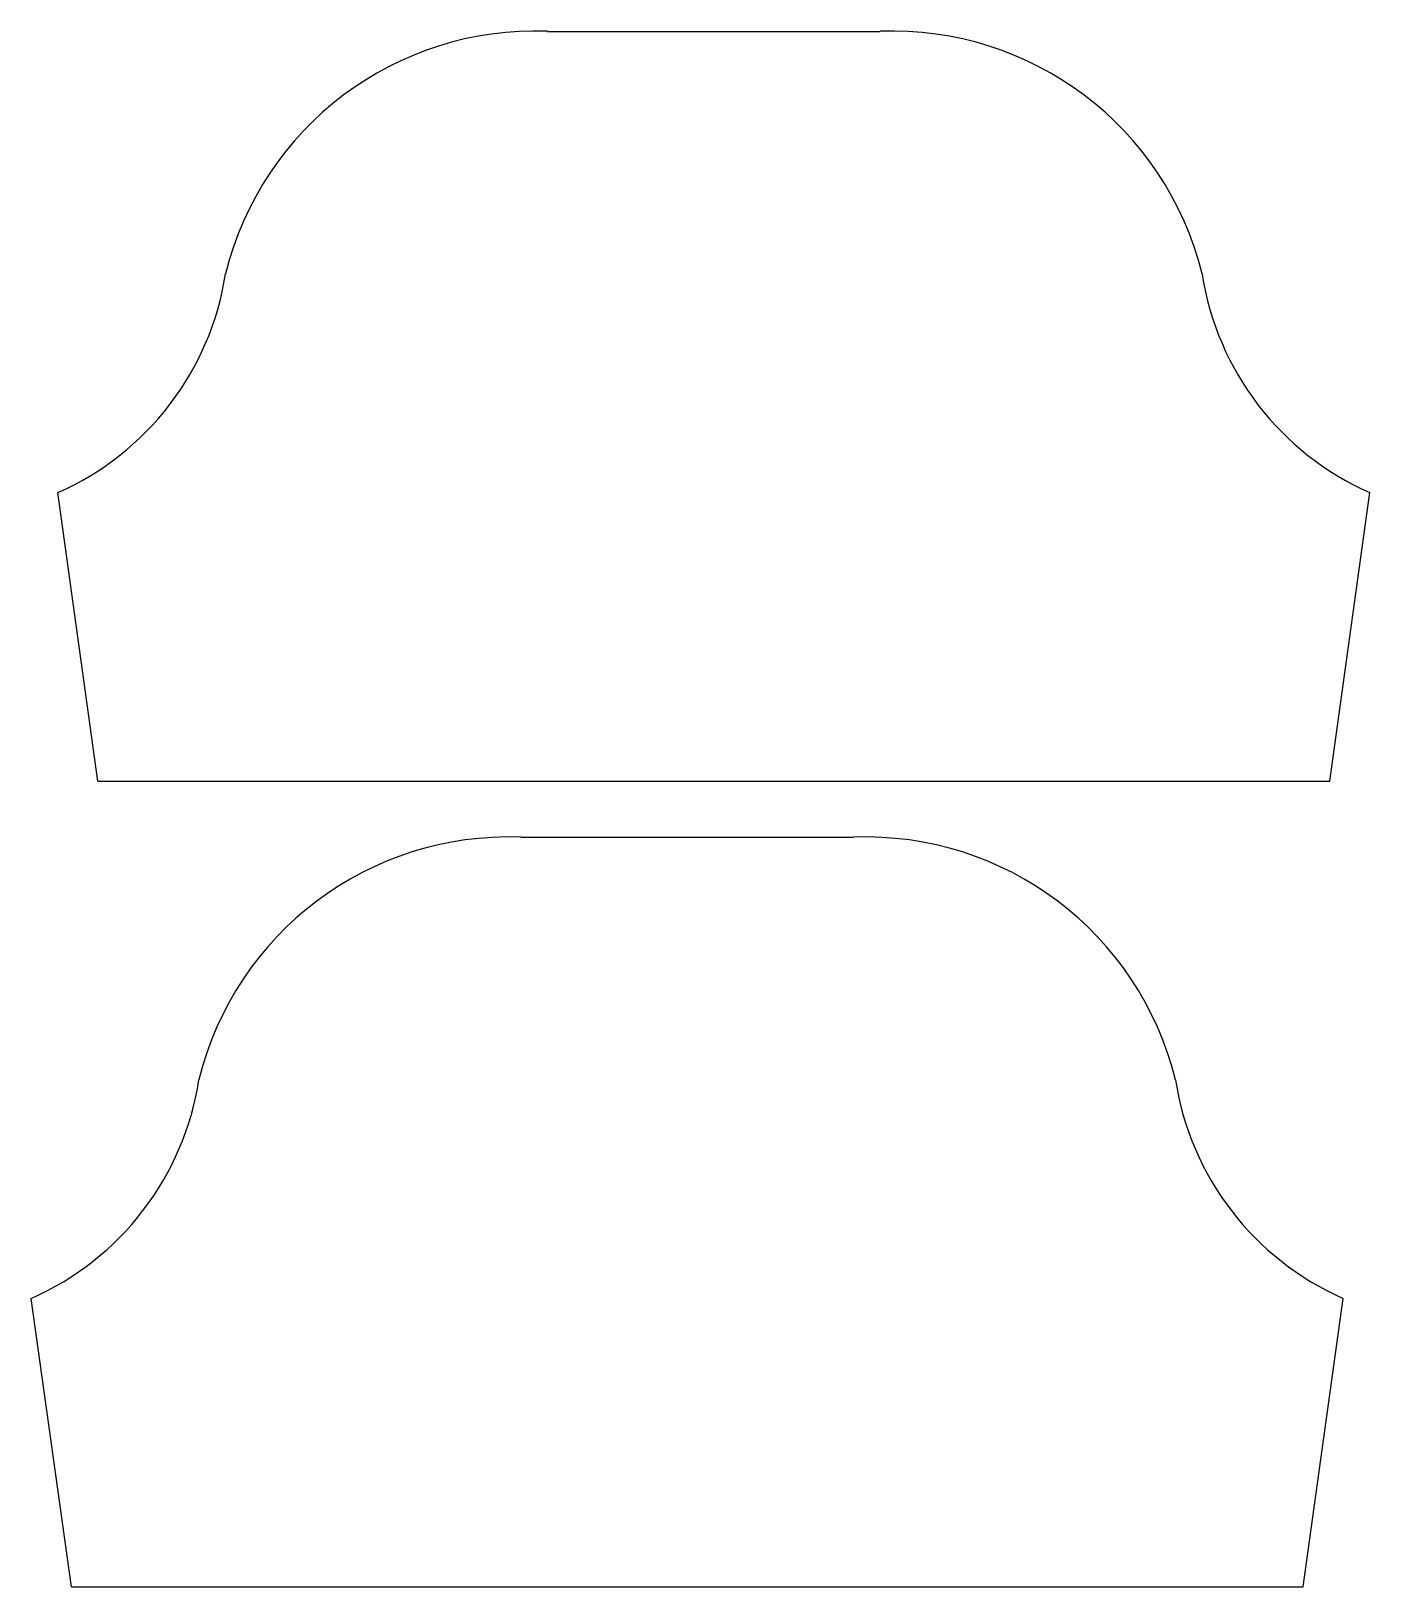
# Model space of a CAD drawing. Header units: inches. Extents: x 3.4 to 26.8, y 1.3 to 28.5.
import ezdxf

# ---------------------------------------------------------------- set-up
doc = ezdxf.new("R2010")
doc.units = ezdxf.units.IN
doc.header["$MEASUREMENT"] = 0

msp = doc.modelspace()

# ---------------------------------------------------------------- linework, layer by layer
for p, q in [((4.58, 15.421), (3.877, 20.458)), ((26.094, 15.421), (26.797, 20.458)), ((4.58, 15.421), (26.094, 15.421)), ((4.115, 1.348), (3.412, 6.385)), ((25.629, 1.348), (26.332, 6.385)), ((4.115, 1.348), (25.629, 1.348))]:
    msp.add_line(p, q)
for points in [[(12.43, 28.513), (18.243, 28.513)], [(11.965, 14.44), (17.778, 14.44)]]:
    msp.add_lwpolyline(points)
for centre, radius, start, end in [((12.217, 22.947), 5.571, 87.8057, 166.1811), ((18.456, 22.947), 5.571, 13.8189, 92.1943), ((1.859, 25.041), 5.007, 293.7627, 351.2298), ((28.814, 25.041), 5.007, 188.7702, 246.2373), ((11.752, 8.873), 5.571, 87.8057, 166.1811), ((17.991, 8.873), 5.571, 13.8189, 92.1943), ((1.394, 10.967), 5.007, 293.7627, 351.2298), ((28.349, 10.967), 5.007, 188.7702, 246.2373)]:
    msp.add_arc(centre, radius, start, end)

doc.saveas('drawing.dxf')
